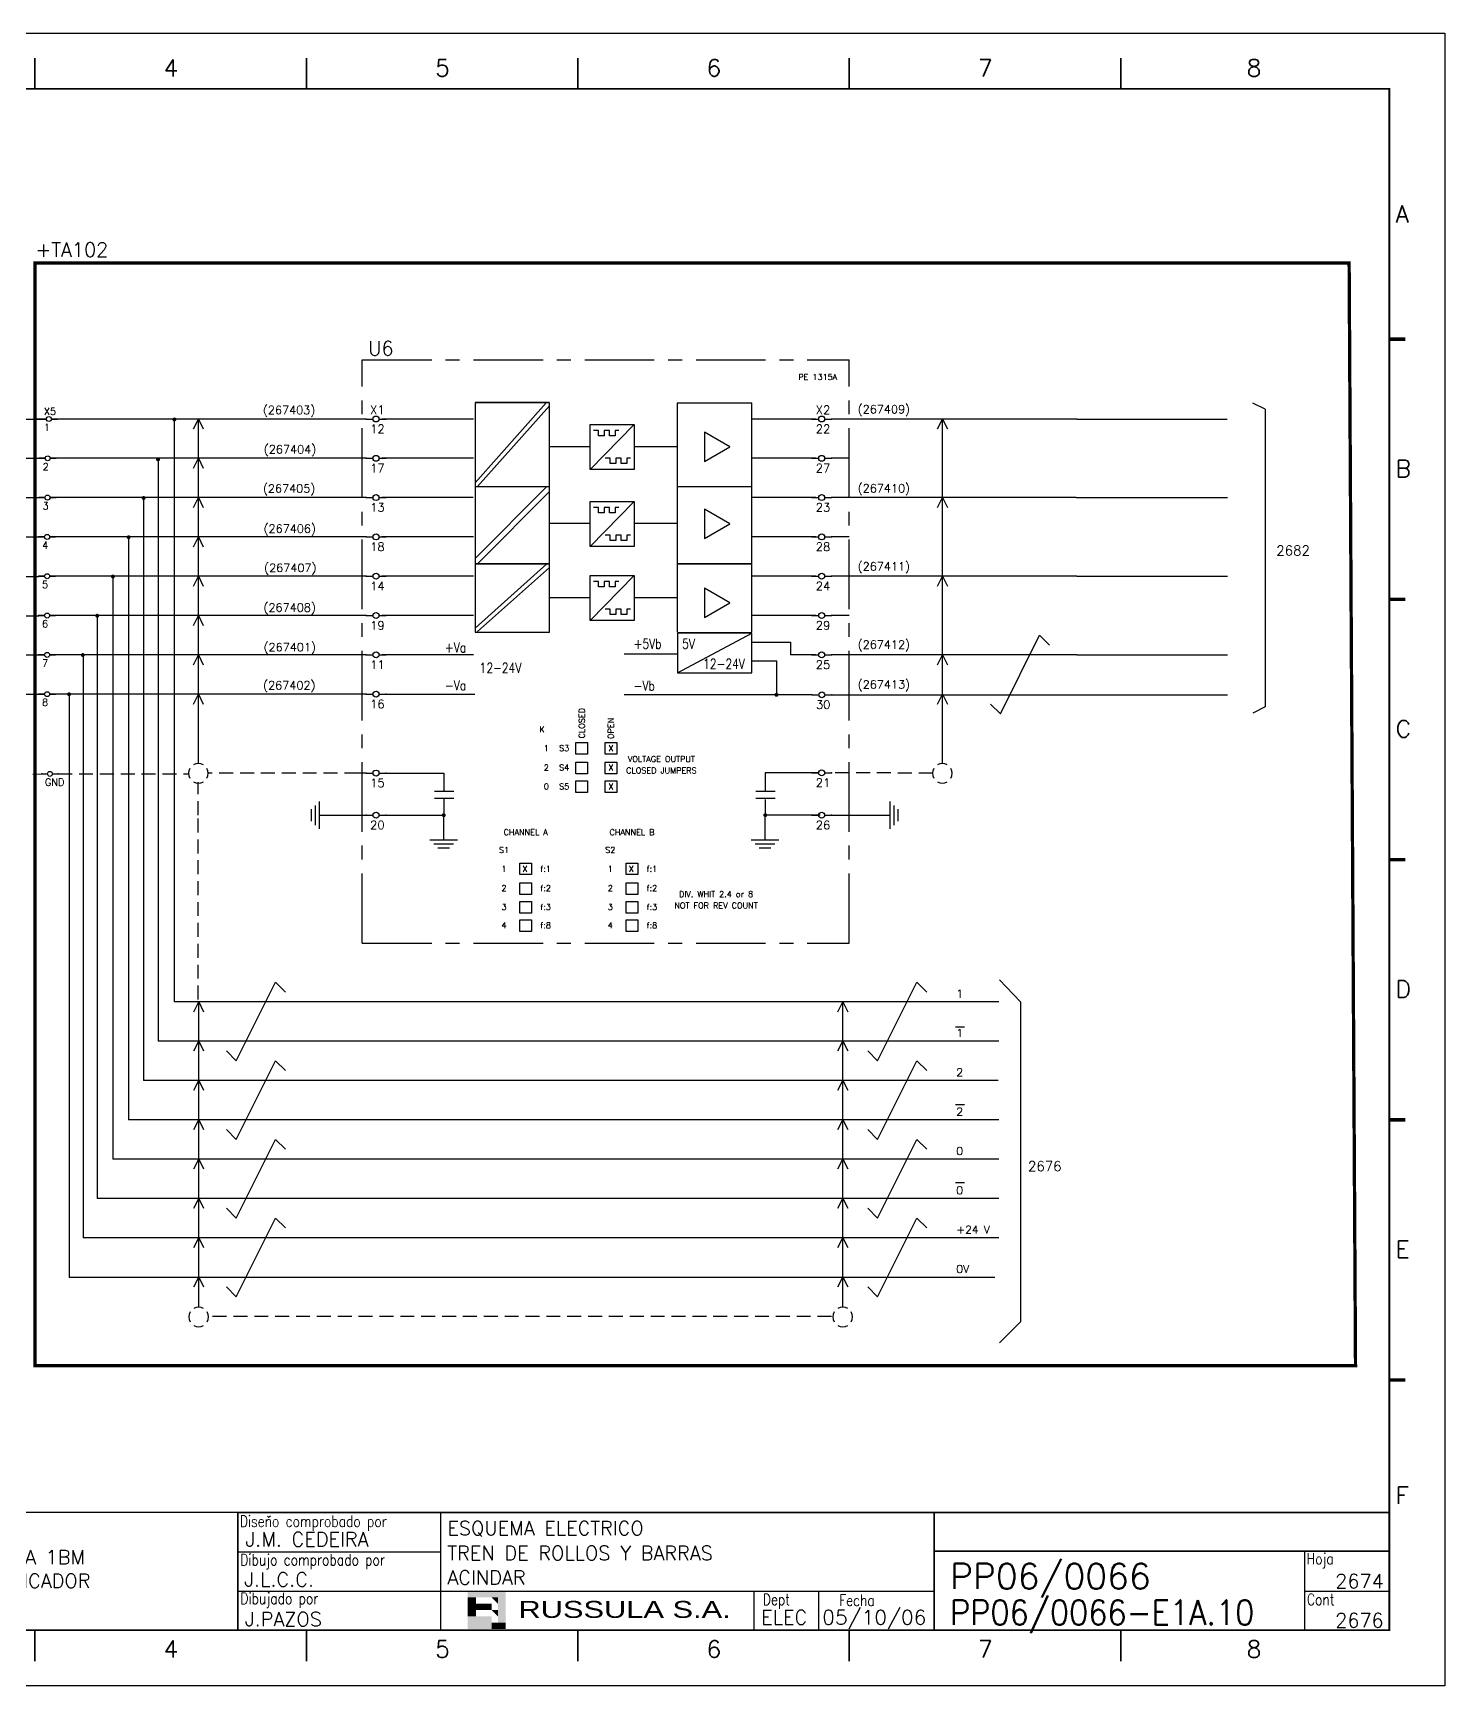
# Model space of a CAD drawing. Extents: x -25 to 1044, y -25744 to 292.
# Drawn here: x 645.4 to 899.2, y -16798.9 to -16501.9 of the extents above; entities that cross this region are included whole.
import ezdxf
from ezdxf.enums import TextEntityAlignment as Align

# ---------------------------------------------------------------- set-up
doc = ezdxf.new("R2010")
doc.units = 0
doc.header["$LTSCALE"] = 10
doc.header["$MEASUREMENT"] = 0
for name, pattern in [('CENTER', [2, 1.25, -0.25, 0.25, -0.25]), ('DASHDOT', [1, 0.5, -0.25, 0, -0.25]), ('HIDDEN', [0.375, 0.25, -0.125])]:
    doc.linetypes.add(name, pattern=pattern)
doc.layers.get('0').update_dxf_attribs({"linetype": 'CONTINUOUS'})
for name, color, linetype in [('1', 7, 'CONTINUOUS'), ('10', 5, 'CONTINUOUS'), ('102', 7, 'CONTINUOUS'), ('2', 7, 'CONTINUOUS'), ('25', 3, 'CONTINUOUS'), ('25PK', 4, 'CENTER'), ('35', 2, 'CONTINUOUS'), ('8', 1, 'CONTINUOUS'), ('9', 6, 'CONTINUOUS'), ('DIBUJO', 7, 'CONTINUOUS'), ('NODE', 7, 'CONTINUOUS')]:
    doc.layers.add(name, color=color, linetype=linetype)
doc.styles.add('ABBSTYLE', font='ROMANS.SHX', dxfattribs={"width": 0.8})
doc.styles.add('HELVETICA', font='HELV.SHX')
doc.styles.add('LABEL', font='SIMPLEX', dxfattribs={"width": 0.8, "height": 4})
doc.styles.add('ROMANS', font='romans')
doc.styles.get("Standard").update_dxf_attribs({"font": 'simplex'})

# ---------------------------------------------------------------- blocks, each defined once
blk = doc.blocks.new('$030107')
at = {"layer": '102'}
for start, end in [(150, 210), (60, 120), (330, 30), (240, 300)]:
    blk.add_arc((0, 0), 2.5, start, end, dxfattribs=at)
blk = doc.blocks.new('NOD', base_point=(237.5, 170))
at = {"layer": 'NODE'}
blk.add_point((237.5, 170), dxfattribs=at)
blk = doc.blocks.new('$$PLL21C')
for p, q in [((-2.5, 0), (-0.75, 0)), ((0.75, 0), (2.5, 0))]:
    blk.add_line(p, q)
at = {"layer": '2'}
blk.add_circle((0, 0), 0.75, dxfattribs=at)
for p in [(-2.5, 0), (2.5, 0)]:
    blk.add_blockref('NOD', p, dxfattribs=at)
at = {"layer": '8'}
blk.add_attdef('*A', (-1.5, -3.575), '', height=2.15, dxfattribs=at)
at = {"layer": '9'}
blk.add_attdef('ID', (-1.5, 1.25), '', height=2.15, dxfattribs=at)
blk = doc.blocks.new('newcajec')
at = {"layer": '1'}
for p, q in [((179.4, 20.85), (0.13, 20.85)), ((7, 20.85), (7, 0)), ((71, 20.85), (71, 0)), ((84, 20.85), (84, 0.09)), ((99, 20.85), (99, 0)), ((215.2, 20.8), (215.2, 0)), ((184.64, 20.18), (184.81, 20.01)), ((184.81, 20.01), (185.18, 20.25)), ((10.6, 16.64), (0, 16.64)), ((10.6, 16.64), (99, 16.64)), ((10.6, 12.48), (0, 12.48)), ((10.6, 12.48), (99, 12.48)), ((179.4, 13.87), (215.2, 13.87)), ((368, 14.06), (368, 0)), ((10.6, 8.32), (0, 8.32)), ((10.6, 8.32), (99, 8.32)), ((179.4, 6.93), (267.63, 6.93)), ((267.63, 6.93), (302.5, 6.93)), ((270.63, 6.91), (270.63, 0)), ((282.07, 6.93), (282.07, 0)), ((368, 6.93), (383, 6.93)), ((10.6, 4.16), (0, 4.16)), ((10.6, 4.16), (99, 4.16))]:
    blk.add_line(p, q, dxfattribs=at)
for points in [[(47.5, 272.5, 0.3, 0.3, 0), (47.5, 277.91, 0.3, 0.3, 0)], [(95.5, 272.5, 0.3, 0.3, 0), (95.5, 277.91, 0.3, 0.3, 0)], [(143.5, 272.5, 0.3, 0.3, 0), (143.5, 277.91, 0.3, 0.3, 0)], [(191.5, 272.5, 0.3, 0.3, 0), (191.5, 277.91, 0.3, 0.3, 0)], [(239.5, 272.5, 0.3, 0.3, 0), (239.5, 277.91, 0.3, 0.3, 0)], [(287.5, 272.5, 0.3, 0.3, 0), (287.5, 277.91, 0.3, 0.3, 0)], [(335.5, 272.5, 0.3, 0.3, 0), (335.5, 277.91, 0.3, 0.3, 0)], [(-2.99, 228.23, 0.6, 0.6, 0), (-0.18, 228.23, 0.6, 0.6, 0)], [(383.01, 228.23, 0.6, 0.6, 0), (385.82, 228.23, 0.6, 0.6, 0)], [(-2.99, 182.23, 0.6, 0.6, 0), (-0.18, 182.23, 0.6, 0.6, 0)], [(383.01, 182.23, 0.6, 0.6, 0), (385.82, 182.23, 0.6, 0.6, 0)], [(-2.99, 136.23, 0.6, 0.6, 0), (-0.18, 136.23, 0.6, 0.6, 0)], [(383.01, 136.23, 0.6, 0.6, 0), (385.82, 136.23, 0.6, 0.6, 0)], [(-2.99, 90.23, 0.6, 0.6, 0), (-0.18, 90.23, 0.6, 0.6, 0)], [(383.01, 90.23, 0.6, 0.6, 0), (385.82, 90.23, 0.6, 0.6, 0)], [(-2.99, 44.23, 0.6, 0.6, 0), (-0.18, 44.23, 0.6, 0.6, 0)], [(383.01, 44.23, 0.6, 0.6, 0), (385.82, 44.23, 0.6, 0.6, 0)], [(383, 20.8, 0.3, 0.3, 0), (179.4, 20.8, 0.3, 0.3, 0), (179.4, 0, 0.3, 0.3, 0)], [(302.5, 20.8, 0.3, 0.3, 0), (302.5, 0, 0.3, 0.3, 0)], [(302.5, 14, 0.3, 0.3, 0), (383, 14, 0.3, 0.3, 0)], [(47.5, -5.5, 0.3, 0.3, 0), (47.5, -0.09, 0.3, 0.3, 0)], [(95.5, -5.5, 0.3, 0.3, 0), (95.5, -0.09, 0.3, 0.3, 0)], [(143.5, -5.5, 0.3, 0.3, 0), (143.5, -0.09, 0.3, 0.3, 0)], [(191.5, -5.5, 0.3, 0.3, 0), (191.5, -0.09, 0.3, 0.3, 0)], [(239.5, -5.5, 0.3, 0.3, 0), (239.5, -0.09, 0.3, 0.3, 0)], [(287.5, -5.5, 0.3, 0.3, 0), (287.5, -0.09, 0.3, 0.3, 0)], [(335.5, -5.5, 0.3, 0.3, 0), (335.5, -0.09, 0.3, 0.3, 0)]]:
    blk.add_lwpolyline(points, format="xyseb", dxfattribs=at)
at = {"layer": '1', "const_width": 0.3}
blk.add_lwpolyline([(0, 0), (0, 272.5), (383, 272.5), (383, 0)], close=True, dxfattribs=at)
at = {"layer": '2', "color": 14}
for p, q in [((221.42, 4.69), (221.42, 5.81)), ((221.42, 2.47), (221.42, 3.58))]:
    blk.add_line(p, q, dxfattribs=at)
for points in [[(220.05, 5.81), (220.05, 6.92), (226.74, 5.81), (226.74, 6.92)], [(221.42, 2.47), (220.05, 2.47), (221.42, 5.81), (220.05, 5.81)], [(221.42, 4.69), (224.25, 4.69), (221.42, 3.58), (224.25, 3.58)], [(224.25, 5.81), (225.37, 5.81), (225.37, 4.69)], [(224.25, 3.58), (225.37, 3.58), (225.37, 2.47)], [(225.37, 5.81), (226.74, 5.81), (225.37, 1.35), (226.74, 1.35)], [(224.25, 0.24), (224.25, 2.47), (220.05, 0.24), (220.05, 2.47)], [(226.74, 1.35), (226.74, 0.24), (224.25, 1.35), (224.25, 0.24)]]:
    blk.add_solid(points, dxfattribs=at)
at = {"layer": '1', "style": 'ROMANS'}
for s, p in [('1', (22.29, 274.68)), ('2', (70.29, 274.68)), ('3', (118.29, 274.68)), ('4', (166.29, 274.68)), ('5', (214.29, 274.68)), ('6', (262.29, 274.68)), ('7', (310.29, 274.68)), ('8', (357.79, 274.68)), ('A', (-4.37, 248.84)), ('A', (384.13, 248.84)), ('B', (-4.37, 203.84)), ('B', (384.13, 203.84)), ('C', (-4.37, 157.84)), ('C', (384.13, 157.84)), ('D', (-4.37, 111.84)), ('D', (384.13, 111.84)), ('E', (-4.37, 65.84)), ('E', (384.13, 65.84)), ('F', (-4.37, 22.34)), ('F', (384.13, 22.34)), ('1', (22.29, -4.82)), ('2', (70.29, -4.82)), ('3', (118.29, -4.82)), ('4', (166.29, -4.82)), ('5', (214.29, -4.82)), ('6', (262.29, -4.82)), ('7', (310.29, -4.82)), ('8', (357.79, -4.82))]:
    blk.add_text(s, height=3, dxfattribs=at).set_placement(p)
at = {"layer": '1', "style": 'LABEL', "width": 0.8}
for s, p in [('Diseno comprobado por', (179.73, 18.27)), ('Dibujo comprobado por', (179.81, 11.47)), ('Hoja', (368.38, 11.66)), ('Dibujado por', (179.83, 4.64)), ('Fecha', (285.71, 4.3)), ('Cont', (368.43, 4.46)), ('No', (2.23, 1.05)), ('Revision', (8, 1.05))]:
    blk.add_text(s, height=2, dxfattribs=at).set_placement(p)
for s, p in [('Dept', (274.61, 4.44)), ('Elaborado', (77.5, 1.05)), ('Fecha', (91.5, 1.05))]:
    blk.add_text(s, height=2, dxfattribs=at).set_placement(p, align=Align.CENTER)
at = {"layer": '10', "style": 'ROMANS'}
for tag, p in [('REV41', (3.5, 18.74)), ('REV43', (77.7, 18.74)), ('REV31', (3.5, 14.58)), ('REV33', (77.7, 14.58)), ('REV21', (3.5, 10.42)), ('REV23', (77.7, 10.42)), ('REV11', (3.5, 6.27)), ('REV13', (77.7, 6.27))]:
    blk.add_attdef(tag, text='', height=2.5, dxfattribs=at).set_placement(p, align=Align.MIDDLE)
for tag, p, height in [('REV42', (8, 17.49), 2.5), ('SHEETNAME1', (100.5, 15.83), 2.5), ('DOCUMENTTYPE', (216.43, 16.8), 2.5), ('NOTA', (305.32, 15.8), 3), ('REV32', (8, 13.33), 2.5), ('DESIGNCHECK', (180.74, 14.83), 2.5), ('OBJECT', (216.43, 12.4), 2.5), ('SHEETNAME2', (100.5, 11.67), 2.5), ('ORDER', (305.32, 7.3), 4.5), ('REV22', (8, 9.17), 2.5), ('SHEETNAME3', (100.5, 7.51), 2.5), ('DRAWINGCHECK', (180.53, 7.71), 2.5), ('CUSTOMER', (216.43, 8.08), 2.5), ('REV12', (8, 5.01), 2.5), ('SHEETNAME4', (100.5, 3.35), 2.5), ('USER', (180.63, 0.71), 2.5), ('DEPARTMENT', (271.93, 1.05), 2.5), ('DOCUMENT_ID', (305.32, 0.93), 4.4)]:
    blk.add_attdef(tag, p, '', height=height, dxfattribs=at)
for tag, width, p, p2 in [('REV44', 1.221199, (84.53, 17.49), (98.48, 17.49)), ('REV34', 1.221199, (84.53, 13.33), (98.48, 13.33)), ('REV24', 1.221199, (84.53, 9.17), (98.48, 9.17)), ('REV14', 1.221199, (84.53, 5.01), (98.48, 5.01)), ('CREATED2', 7.039915, (282.71, 1.05), (301.14, 1.05))]:
    blk.add_attdef(tag, text='', height=2.5, dxfattribs=dict(at, width=width)).set_placement(p, p2, align=Align.FIT)
for tag, p in [('SHEET', (382, 7.43)), ('NEXTSHEET', (382, 0.5))]:
    blk.add_attdef(tag, text='', height=2.5, dxfattribs=at).set_placement(p, align=Align.RIGHT)
at = {"layer": 'DIBUJO', "color": 14, "style": 'HELVETICA', "width": 1.3}
blk.add_text('RUSSULA S.A.', height=3, dxfattribs=at).set_placement((229, 2.19))

msp = doc.modelspace()

# ---------------------------------------------------------------- linework, layer by layer
for p, q in [((585.35, -16571.25), (646.75, -16571.25)), ((585.35, -16578.32), (646.42, -16578.31)), ((585.35, -16585.39), (646.42, -16585.37)), ((585.35, -16592.46), (646.42, -16592.44)), ((585.35, -16599.55), (646.42, -16599.55)), ((585.35, -16606.63), (646.42, -16606.63)), ((585.35, -16613.68), (646.42, -16613.63)), ((585.35, -16620.75), (646.42, -16620.69)), ((785.4, -16620.81), (751.64, -16620.81)), ((788.94, -16620.81), (860.07, -16620.81)), ((708.09, -16634.87), (719.22, -16634.87)), ((645.35, -16635.04), (646.93, -16635.02)), ((719.22, -16639.41), (719.22, -16642.44)), ((788.9, -16642.44), (799.41, -16642.44))]:
    msp.add_line(p, q)
at = {"linetype": 'HIDDEN'}
for p, q in [((703.85, -16634.87), (676.87, -16634.87)), ((704.55, -16634.87), (703.85, -16634.87)), ((807.08, -16634.87), (789.43, -16634.84)), ((649.9, -16635.02), (673.35, -16635.02))]:
    msp.add_line(p, q, dxfattribs=at)
at = {"layer": '2', "color": 7}
for p, q in [((724.84, -16582.72), (737.62, -16568.32)), ((725.28, -16583.4), (738.24, -16568.91)), ((866.84, -16569.5), (864.66, -16568.39)), ((866.84, -16569.5), (866.84, -16622.98)), ((647.79, -16571.25), (645.71, -16571.25)), ((705.26, -16571.25), (648.68, -16571.25)), ((670.77, -16571.35), (670.77, -16675.98)), ((674.23, -16573.01), (675.11, -16571.25)), ((675.11, -16633.15), (675.11, -16571.25)), ((675.11, -16571.25), (675.99, -16573.01)), ((724.57, -16571.25), (708.09, -16571.25)), ((745.5, -16580.33), (753.43, -16572.24)), ((786.08, -16571.25), (774.58, -16571.25)), ((833, -16571.25), (788.9, -16571.25)), ((807.96, -16573.01), (808.84, -16571.25)), ((808.84, -16633.15), (808.84, -16571.25)), ((808.84, -16571.25), (809.73, -16573.01)), ((833, -16571.25), (860.02, -16571.25)), ((747.03, -16573.33), (746.13, -16573.33)), ((747.03, -16574.29), (747.03, -16573.33)), ((748.07, -16574.29), (747.03, -16574.29)), ((748.99, -16573.33), (748.07, -16573.33)), ((748.07, -16573.33), (748.07, -16574.29)), ((748.99, -16574.29), (748.99, -16573.33)), ((750.02, -16574.29), (748.99, -16574.29)), ((750.69, -16573.33), (750.02, -16573.33)), ((750.02, -16573.33), (750.02, -16574.29)), ((647.57, -16578.31), (646.42, -16578.31)), ((705.26, -16578.31), (648.46, -16578.31)), ((667.86, -16578.31), (667.86, -16683.04)), ((674.23, -16580.08), (675.11, -16578.31)), ((675.11, -16578.31), (675.99, -16580.08)), ((724.57, -16578.31), (708.09, -16578.31)), ((745.49, -16576.24), (738.23, -16576.24)), ((749.12, -16578.31), (748.22, -16578.31)), ((749.12, -16579.26), (749.12, -16578.31)), ((750.16, -16578.31), (750.16, -16579.26)), ((751.08, -16578.31), (750.16, -16578.31)), ((751.08, -16579.26), (751.08, -16578.31)), ((752.12, -16578.31), (752.12, -16579.26)), ((752.78, -16578.31), (752.12, -16578.31)), ((761.18, -16576.24), (753.41, -16576.24)), ((786.08, -16578.31), (774.58, -16578.31)), ((792.08, -16578.31), (788.9, -16578.31)), ((750.16, -16579.26), (749.12, -16579.26)), ((752.12, -16579.26), (751.08, -16579.26)), ((724.85, -16596.31), (737.63, -16583.47)), ((725.34, -16597.22), (738.21, -16584.25)), ((647.53, -16585.37), (646.42, -16585.37)), ((705.26, -16585.37), (648.42, -16585.37)), ((665.26, -16585.37), (665.26, -16690.11)), ((674.23, -16587.14), (675.11, -16585.37)), ((675.11, -16585.37), (675.99, -16587.14)), ((724.49, -16585.37), (708.09, -16585.37)), ((745.5, -16594.14), (753.43, -16586.06)), ((747.03, -16587.15), (746.13, -16587.15)), ((747.03, -16588.1), (747.03, -16587.15)), ((748.99, -16587.15), (748.07, -16587.15)), ((748.07, -16587.15), (748.07, -16588.1)), ((748.99, -16588.1), (748.99, -16587.15)), ((750.02, -16587.15), (750.02, -16588.1)), ((750.69, -16587.15), (750.02, -16587.15)), ((786.08, -16585.37), (774.58, -16585.37)), ((832.91, -16585.37), (788.9, -16585.37)), ((807.96, -16587.14), (808.84, -16585.37)), ((808.84, -16585.37), (809.73, -16587.14)), ((832.91, -16585.37), (860.07, -16585.37)), ((745.49, -16590.05), (738.23, -16590.05)), ((748.07, -16588.1), (747.03, -16588.1)), ((750.02, -16588.1), (748.99, -16588.1)), ((761.18, -16590.05), (753.41, -16590.05)), ((647.46, -16592.44), (646.42, -16592.44)), ((705.26, -16592.44), (648.35, -16592.44)), ((662.52, -16592.44), (662.52, -16697.17)), ((674.23, -16594.2), (675.11, -16592.44)), ((675.11, -16592.44), (675.99, -16594.2)), ((724.57, -16592.44), (708.09, -16592.44)), ((749.12, -16592.12), (748.22, -16592.12)), ((749.12, -16593.08), (749.12, -16592.12)), ((750.16, -16593.08), (749.12, -16593.08)), ((750.16, -16592.12), (750.16, -16593.08)), ((751.08, -16592.12), (750.16, -16592.12)), ((751.08, -16593.08), (751.08, -16592.12)), ((752.12, -16593.08), (751.08, -16593.08)), ((752.78, -16592.12), (752.12, -16592.12)), ((752.12, -16592.12), (752.12, -16593.08)), ((786.08, -16592.44), (774.58, -16592.44)), ((792.08, -16592.44), (788.9, -16592.44)), ((724.84, -16608.84), (737.75, -16597.27)), ((725.29, -16609.46), (738.24, -16597.95)), ((647.46, -16599.5), (646.42, -16599.5)), ((705.26, -16599.5), (648.35, -16599.5)), ((659.73, -16599.5), (659.73, -16704.24)), ((674.23, -16601.27), (675.11, -16599.5)), ((675.11, -16599.5), (675.99, -16601.27)), ((724.57, -16599.5), (708.09, -16599.5)), ((745.5, -16607.45), (753.43, -16599.37)), ((747.03, -16600.46), (746.13, -16600.46)), ((747.03, -16601.41), (747.03, -16600.46)), ((748.07, -16601.41), (747.03, -16601.41)), ((748.99, -16600.46), (748.07, -16600.46)), ((748.07, -16600.46), (748.07, -16601.41)), ((748.99, -16601.41), (748.99, -16600.46)), ((750.02, -16601.41), (748.99, -16601.41)), ((750.69, -16600.46), (750.02, -16600.46)), ((750.02, -16600.46), (750.02, -16601.41)), ((786.08, -16599.5), (774.58, -16599.5)), ((833, -16599.5), (788.9, -16599.5)), ((807.96, -16601.27), (808.84, -16599.5)), ((808.84, -16599.5), (809.73, -16601.27)), ((833, -16599.5), (860.07, -16599.5)), ((745.49, -16603.36), (738.23, -16603.36)), ((761.18, -16603.36), (753.41, -16603.36)), ((647.46, -16606.57), (646.42, -16606.57)), ((705.26, -16606.57), (648.35, -16606.57)), ((656.93, -16606.57), (656.93, -16711.3)), ((674.23, -16608.33), (675.11, -16606.57)), ((675.11, -16606.57), (675.99, -16608.33)), ((724.57, -16606.57), (708.09, -16606.57)), ((749.12, -16605.43), (748.22, -16605.43)), ((749.12, -16606.38), (749.12, -16605.43)), ((750.16, -16606.38), (749.12, -16606.38)), ((750.16, -16605.43), (750.16, -16606.38)), ((751.08, -16605.43), (750.16, -16605.43)), ((751.08, -16606.38), (751.08, -16605.43)), ((752.12, -16606.38), (751.08, -16606.38)), ((752.78, -16605.43), (752.12, -16605.43)), ((752.12, -16605.43), (752.12, -16606.38)), ((786.08, -16606.57), (774.58, -16606.57)), ((792.08, -16606.57), (788.9, -16606.57)), ((761.2, -16616.86), (774.59, -16609.71)), ((819.26, -16624.23), (826.32, -16610.1)), ((826.32, -16610.1), (828.09, -16611.86)), ((647.46, -16613.63), (646.42, -16613.63)), ((705.26, -16613.63), (648.35, -16613.63)), ((654.37, -16613.63), (654.37, -16718.36)), ((674.23, -16615.4), (675.11, -16613.63)), ((675.11, -16613.63), (675.99, -16615.4)), ((724.57, -16613.63), (708.09, -16613.63)), ((761.18, -16613.52), (751.64, -16613.52)), ((774.65, -16611.35), (781.51, -16611.35)), ((781.51, -16611.35), (781.51, -16613.63)), ((786.08, -16613.63), (781.51, -16613.63)), ((833, -16613.63), (788.9, -16613.63)), ((807.96, -16615.4), (808.84, -16613.63)), ((808.84, -16613.63), (809.73, -16615.4)), ((833, -16613.63), (860.07, -16613.63)), ((774.55, -16614.7), (779.01, -16614.7)), ((779.01, -16614.7), (779.01, -16620.7)), ((647.46, -16620.69), (646.42, -16620.69)), ((705.26, -16620.69), (648.35, -16620.69)), ((651.85, -16620.69), (651.85, -16725.51)), ((674.23, -16622.46), (675.11, -16620.69)), ((675.11, -16620.69), (675.99, -16622.46)), ((708.09, -16620.69), (724.78, -16620.69)), ((807.96, -16622.46), (808.84, -16620.69)), ((808.84, -16620.69), (809.73, -16622.46)), ((817.49, -16622.46), (819.26, -16624.23)), ((866.84, -16622.98), (864.66, -16624.08)), ((719.22, -16634.88), (719.22, -16638.16)), ((786.61, -16634.84), (776.99, -16634.84)), ((776.99, -16634.84), (776.99, -16638.16)), ((721.03, -16638.16), (717.53, -16638.16)), ((721.03, -16639.41), (717.53, -16639.41)), ((778.8, -16638.16), (775.3, -16638.16)), ((778.8, -16639.41), (775.3, -16639.41)), ((776.99, -16639.6), (776.99, -16642.19)), ((708.09, -16642.44), (719.22, -16642.44)), ((786.88, -16642.44), (776.99, -16642.44)), ((681.91, -16686.58), (688.97, -16672.45)), ((688.97, -16672.45), (690.74, -16674.21)), ((797.19, -16686.58), (804.26, -16672.45)), ((804.26, -16672.45), (806.02, -16674.21)), ((819.09, -16672.03), (822.87, -16675.97)), ((818.98, -16675.98), (670.77, -16675.98)), ((674.28, -16677.75), (675.16, -16675.98)), ((675.16, -16730.83), (675.16, -16675.98)), ((675.16, -16675.98), (676.04, -16677.75)), ((790.06, -16677.75), (790.94, -16675.98)), ((790.94, -16730.83), (790.94, -16675.98)), ((790.94, -16675.98), (791.82, -16677.75)), ((822.87, -16675.97), (822.87, -16733.46)), ((811.18, -16680.46), (812.82, -16680.46)), ((818.98, -16683.04), (667.86, -16683.04)), ((674.28, -16684.81), (675.16, -16683.04)), ((675.16, -16683.04), (676.04, -16684.81)), ((680.14, -16684.81), (681.91, -16686.58)), ((790.06, -16684.81), (790.94, -16683.04)), ((790.94, -16683.04), (791.82, -16684.81)), ((795.43, -16684.81), (797.19, -16686.58)), ((681.91, -16700.7), (688.97, -16686.58)), ((688.97, -16686.58), (690.74, -16688.34)), ((797.19, -16700.7), (804.26, -16686.58)), ((804.26, -16686.58), (806.02, -16688.34)), ((818.89, -16690.11), (665.26, -16690.11)), ((674.28, -16691.87), (675.16, -16690.11)), ((675.16, -16690.11), (676.04, -16691.87)), ((790.06, -16691.87), (790.94, -16690.11)), ((790.94, -16690.11), (791.82, -16691.87)), ((818.98, -16697.17), (662.52, -16697.17)), ((674.28, -16698.94), (675.16, -16697.17)), ((675.16, -16697.17), (676.04, -16698.94)), ((790.06, -16698.94), (790.94, -16697.17)), ((790.94, -16697.17), (791.82, -16698.94)), ((811.18, -16694.4), (812.82, -16694.4)), ((680.14, -16698.94), (681.91, -16700.7)), ((795.43, -16698.94), (797.19, -16700.7)), ((681.91, -16714.83), (688.97, -16700.7)), ((688.97, -16700.7), (690.74, -16702.47)), ((797.19, -16714.83), (804.26, -16700.7)), ((804.26, -16700.7), (806.02, -16702.47)), ((818.98, -16704.24), (659.73, -16704.24)), ((674.28, -16706), (675.16, -16704.24)), ((675.16, -16704.24), (676.04, -16706)), ((790.06, -16706), (790.94, -16704.24)), ((790.94, -16704.24), (791.82, -16706)), ((811.18, -16708.42), (812.82, -16708.42)), ((818.98, -16711.3), (656.93, -16711.3)), ((674.28, -16713.07), (675.16, -16711.3)), ((675.16, -16711.3), (676.04, -16713.07)), ((790.06, -16713.07), (790.94, -16711.3)), ((790.94, -16711.3), (791.82, -16713.07)), ((680.14, -16713.07), (681.91, -16714.83)), ((681.91, -16728.96), (688.97, -16714.83)), ((688.97, -16714.83), (690.74, -16716.6)), ((795.43, -16713.07), (797.19, -16714.83)), ((797.19, -16728.96), (804.26, -16714.83)), ((804.26, -16714.83), (806.02, -16716.6)), ((818.98, -16718.36), (654.37, -16718.36)), ((674.28, -16720.13), (675.16, -16718.36)), ((675.16, -16718.36), (676.04, -16720.13)), ((790.06, -16720.13), (790.94, -16718.36)), ((790.94, -16718.36), (791.82, -16720.13)), ((818.27, -16725.51), (651.85, -16725.51)), ((674.28, -16727.2), (675.16, -16725.43)), ((675.16, -16725.43), (676.04, -16727.2)), ((790.06, -16727.2), (790.94, -16725.43)), ((790.94, -16725.43), (791.82, -16727.2)), ((680.14, -16727.2), (681.91, -16728.96)), ((795.43, -16727.2), (797.19, -16728.96)), ((822.87, -16733.46), (819.09, -16737.24))]:
    msp.add_line(p, q, dxfattribs=at)
at = {"layer": '2', "color": 7, "linetype": 'HIDDEN'}
for p, q in [((705.26, -16634.87), (704.55, -16634.87)), ((675.07, -16642.44), (675.07, -16636.49)), ((675.07, -16675.55), (675.07, -16641.32)), ((702.66, -16732.5), (676.78, -16732.5)), ((788.91, -16732.5), (699.85, -16732.5))]:
    msp.add_line(p, q, dxfattribs=at)
at = {"layer": '2'}
for p, q in [((696.09, -16640.68), (696.09, -16644.21)), ((696.8, -16639.97), (696.8, -16644.91)), ((799.41, -16639.97), (799.41, -16644.91)), ((800.11, -16640.68), (800.11, -16644.21)), ((695.39, -16641.38), (695.39, -16643.5)), ((696.8, -16642.44), (705.26, -16642.44)), ((719.2, -16646.87), (719.2, -16642.44)), ((776.97, -16646.87), (776.97, -16642.44)), ((800.82, -16641.38), (800.82, -16643.5)), ((716.73, -16646.87), (721.67, -16646.87)), ((717.43, -16647.57), (720.97, -16647.57)), ((718.14, -16648.28), (720.26, -16648.28)), ((774.49, -16646.87), (779.44, -16646.87)), ((775.2, -16647.57), (778.73, -16647.57)), ((775.91, -16648.28), (778.03, -16648.28))]:
    msp.add_line(p, q, dxfattribs=at)
at = {"layer": '2', "color": 3, "linetype": 'DASHDOT'}
msp.add_lwpolyline([(645.71, -16543.22, 0.593, 0.593, 0), (881.95, -16543.22, 0.593, 0.593, 0), (883.1, -16741.37, 0.593, 0.593, 0), (645.71, -16741.37, 0.593, 0.593, 0), (645.71, -16543.22, 0.593, 0.593, 0)], format="xyseb", dxfattribs=at)
at = {"layer": '2', "color": 7}
for points, const_width in [([(670.6, -16571.33, 1), (670.99, -16571.33, 1)], 0.318), ([(667.66, -16578.5, 1), (668.05, -16578.5, 1)], 0.318), ([(665.07, -16585.44, 1), (665.46, -16585.44, 1)], 0.318), ([(662.37, -16592.49, 1), (662.75, -16592.49, 1)], 0.318), ([(659.54, -16599.55, 1), (659.93, -16599.55, 1)], 0.318), ([(656.72, -16606.6, 1), (657.11, -16606.6, 1)], 0.318), ([(654.13, -16613.66, 1), (654.52, -16613.66, 1)], 0.318), ([(651.66, -16620.71, 1), (652.05, -16620.71, 1)], 0.318), ([(778.82, -16620.81, 1), (779.21, -16620.81, 1)], 0.318), ([(719.02, -16642.44, 1), (719.38, -16642.44, 1)], 0.353), ([(777.18, -16642.44, -1), (776.83, -16642.44, -1)], 0.353)]:
    msp.add_lwpolyline(points, format="xyb", close=True, dxfattribs=dict(at, const_width=const_width))
for points in [[(753.42, -16580.34), (745.52, -16580.34), (745.52, -16572.24), (753.42, -16572.24)], [(753.42, -16594.16), (745.52, -16594.16), (745.52, -16586.06), (753.42, -16586.06)], [(753.42, -16607.46), (745.52, -16607.46), (745.52, -16599.37), (753.42, -16599.37)], [(742.95, -16629.36), (745.04, -16629.36), (745.04, -16631.45), (742.95, -16631.45)], [(748.2, -16629.36), (750.29, -16629.36), (750.29, -16631.45), (748.2, -16631.45)], [(742.95, -16632.94), (745.04, -16632.94), (745.04, -16635.02), (742.95, -16635.02)], [(748.2, -16632.94), (750.29, -16632.94), (750.29, -16635.02), (748.2, -16635.02)], [(742.95, -16636.27), (745.04, -16636.27), (745.04, -16638.36), (742.95, -16638.36)], [(748.2, -16636.27), (750.29, -16636.27), (750.29, -16638.36), (748.2, -16638.36)], [(732.91, -16651.03), (735, -16651.03), (735, -16653.12), (732.91, -16653.12)], [(752.01, -16651.03), (754.1, -16651.03), (754.1, -16653.12), (752.01, -16653.12)], [(732.91, -16654.61), (735, -16654.61), (735, -16656.69), (732.91, -16656.69)], [(752.01, -16654.61), (754.1, -16654.61), (754.1, -16656.69), (752.01, -16656.69)], [(732.91, -16657.94), (735, -16657.94), (735, -16660.03), (732.91, -16660.03)], [(752.01, -16657.94), (754.1, -16657.94), (754.1, -16660.03), (752.01, -16660.03)], [(732.91, -16661.23), (735, -16661.23), (735, -16663.32), (732.91, -16663.32)], [(752.01, -16661.23), (754.1, -16661.23), (754.1, -16663.32), (752.01, -16663.32)]]:
    msp.add_lwpolyline(points, close=True, dxfattribs=at)
at = {"layer": '25PK'}
for p, q in [((704.55, -16560.63), (792.08, -16560.63)), ((704.55, -16665.41), (704.55, -16560.63)), ((792.08, -16665.41), (792.08, -16560.63)), ((704.55, -16665.41), (792.08, -16665.41))]:
    msp.add_line(p, q, dxfattribs=at)
at = {"layer": '35', "color": 7}
for p, q in [((724.84, -16568.22), (738.23, -16568.22)), ((738.23, -16568.26), (724.84, -16568.26)), ((738.23, -16568.33), (724.84, -16568.33)), ((724.84, -16568.33), (724.84, -16583.4)), ((738.23, -16583.4), (738.23, -16568.33)), ((761.19, -16568.34), (774.58, -16568.34)), ((761.19, -16568.34), (761.19, -16583.4)), ((774.58, -16583.4), (774.58, -16568.34)), ((724.84, -16583.4), (738.23, -16583.4)), ((724.84, -16583.44), (724.84, -16597.25)), ((738.23, -16583.44), (724.84, -16583.44)), ((738.23, -16597.25), (738.23, -16583.44)), ((761.19, -16583.4), (774.58, -16583.4)), ((774.58, -16583.44), (761.19, -16583.44)), ((761.19, -16583.44), (761.19, -16597.25)), ((774.58, -16597.25), (774.58, -16583.44)), ((724.84, -16597.25), (738.23, -16597.25)), ((724.84, -16597.29), (724.84, -16609.58)), ((738.23, -16597.29), (724.84, -16597.29)), ((738.23, -16609.58), (738.23, -16597.29)), ((761.19, -16597.25), (774.58, -16597.25)), ((774.58, -16597.29), (761.19, -16597.29)), ((761.19, -16597.29), (761.19, -16609.58)), ((774.58, -16609.58), (774.58, -16597.29)), ((724.84, -16609.58), (738.23, -16609.58)), ((761.2, -16609.62), (774.59, -16609.62)), ((761.2, -16609.7), (774.59, -16609.7)), ((774.59, -16609.74), (761.2, -16609.74)), ((761.2, -16609.74), (761.2, -16616.85)), ((774.59, -16616.85), (774.59, -16609.74)), ((761.2, -16616.85), (774.59, -16616.85))]:
    msp.add_line(p, q, dxfattribs=at)
for points in [[(766.07, -16573.61), (766.07, -16578.91), (770.66, -16576.26)], [(766.07, -16587.45), (766.07, -16592.75), (770.66, -16590.1)], [(766.07, -16601.63), (766.07, -16606.93), (770.66, -16604.28)]]:
    msp.add_lwpolyline(points, close=True, dxfattribs=at)
at = {"layer": 'DIBUJO'}
msp.add_lwpolyline([(479.17, -16501.9), (899.17, -16501.9), (899.17, -16798.9), (479.17, -16798.9), (479.17, -16501.9)], dxfattribs=at)

# ---------------------------------------------------------------- block references
at = {"layer": '2', "color": 7}
ref = msp.add_blockref('newcajec', (499.85, -16788.9), dxfattribs=dict(at, xscale=1.016513761467887, yscale=1.016513761467887, zscale=1.016513761467887))
ref.add_attrib('REV24', '24/05/07', dxfattribs={"layer": '10', "height": 2.541, "style": 'ROMANS', "width": 0.728168}).set_placement((585.77, -16779.57), (599.96, -16779.57), align=Align.FIT)
ref.add_attrib('SHEETNAME3', 'PULSE ENCODER AMPLIFICADOR', (602.01, -16781.27), dxfattribs={"layer": '10', "height": 2.5413, "style": 'ROMANS'})
ref.add_attrib('SHEETNAME2', 'CONVERTIDOR C.C. TIJERA 1BM', (602.01, -16777.04), dxfattribs={"layer": '10', "height": 2.5413, "style": 'ROMANS'})
ref.add_attrib('SHEETNAME1', '+TA102', (602.01, -16772.81), dxfattribs={"layer": '10', "height": 2.541, "style": 'ROMANS'})
ref.add_attrib('USER', 'J.PAZOS', (683.47, -16788.18), dxfattribs={"layer": '10', "height": 2.541, "style": 'ROMANS'})
ref.add_attrib('DRAWINGCHECK', 'J.L.C.C.', (683.36, -16781.06), dxfattribs={"layer": '10', "height": 2.541, "style": 'ROMANS'})
ref.add_attrib('DESIGNCHECK', 'J.M. CEDEIRA', (683.57, -16773.82), dxfattribs={"layer": '10', "height": 2.5413, "style": 'ROMANS'})
ref.add_attrib('REV22', 'As-built', (507.98, -16779.57), dxfattribs={"layer": '10', "height": 2.541, "style": 'ROMANS'})
ref.add_attrib('REV12', 'Aprobación documentación', (507.98, -16783.8), dxfattribs={"layer": '10', "height": 2.5413, "style": 'ROMANS'})
ref.add_attrib('REV21', '1', dxfattribs={"layer": '10', "height": 2.54, "style": 'ROMANS'}).set_placement((503.41, -16778.3), align=Align.MIDDLE)
ref.add_attrib('REV11', '0', dxfattribs={"layer": '10', "height": 2.54, "style": 'ROMANS'}).set_placement((503.41, -16782.53), align=Align.MIDDLE)
ref.add_attrib('SHEETNAME4', '-', (602.01, -16785.5), dxfattribs={"layer": '10', "height": 2.54, "style": 'ROMANS'})
ref.add_attrib('REV14', '18/10/06', dxfattribs={"layer": '10', "height": 2.541, "style": 'ROMANS', "width": 0.728168}).set_placement((585.77, -16783.8), (599.96, -16783.8), align=Align.FIT)
ref.add_attrib('REV23', 'C.C.R.', dxfattribs={"layer": '10', "height": 2.541, "style": 'ROMANS'}).set_placement((578.83, -16778.3), align=Align.MIDDLE)
ref.add_attrib('REV13', 'PAZOS', dxfattribs={"layer": '10', "height": 2.541, "style": 'ROMANS'}).set_placement((578.83, -16782.53), align=Align.MIDDLE)
ref.add_attrib('DOCUMENT_ID', 'PP06/0066-E1A.10', (810.22, -16787.95), dxfattribs={"layer": '10', "height": 4.4727, "style": 'ROMANS', "width": 0.9})
ref.add_attrib('ORDER', 'PP06/0066', (810.22, -16781.48), dxfattribs={"layer": '10', "height": 4.574, "style": 'ROMANS'})
ref.add_attrib('CUSTOMER', 'ACINDAR', (719.86, -16780.68), dxfattribs={"layer": '10', "height": 2.541, "style": 'ROMANS'})
ref.add_attrib('OBJECT', 'TREN DE ROLLOS Y BARRAS', (719.86, -16776.29), dxfattribs={"layer": '10', "height": 2.5413, "style": 'ROMANS'})
ref.add_attrib('DOCUMENTTYPE', 'ESQUEMA ELECTRICO', (719.86, -16771.82), dxfattribs={"layer": '10', "height": 2.5413, "style": 'ROMANS'})
ref.add_attrib('CREATED2', '05/10/06', dxfattribs={"layer": '10', "height": 2.541, "style": 'ROMANS', "width": 0.961976}).set_placement((787.23, -16787.84), (805.97, -16787.84), align=Align.FIT)
ref.add_attrib('DEPARTMENT', 'ELEC', (776.27, -16787.84), dxfattribs={"layer": '10', "height": 2.541, "style": 'ROMANS'})
ref.add_attrib('NEXTSHEET', '2676', dxfattribs={"layer": '10', "height": 2.541, "style": 'ROMANS'}).set_placement((888.16, -16788.39), align=Align.RIGHT)
ref.add_attrib('SHEET', '2674', dxfattribs={"layer": '10', "height": 2.541, "style": 'ROMANS'}).set_placement((888.16, -16781.34), align=Align.RIGHT)
for p, xscale, yscale, zscale, values in [((648.23, -16571.25), 0.5933874177230891, 0.5933874177230891, 0.5933874177230891, {'ID': 'X5', '*A': '1'}), ((707.03, -16571.25), 0.7064135925274603, 0.7064135925274603, 0.7064135925274603, {'ID': 'X1', '*A': '12'}), ((787.14, -16571.25), 0.7064135925274603, 0.7064135925274603, 0.7064135925274603, {'ID': 'X2', '*A': '22'}), ((648.01, -16578.31), 0.5933874177230891, 0.5933874177230891, 0.5933874177230891, {'*A': '2'}), ((707.03, -16578.31), 0.7064135925274603, 0.7064135925274603, 0.7064135925274603, {'*A': '17'}), ((787.14, -16578.31), 0.7064135925274603, 0.7064135925274603, 0.7064135925274603, {'*A': '27'}), ((647.97, -16585.37), 0.5933874177230891, 0.5933874177230891, 0.5933874177230891, {'*A': '3'}), ((707.03, -16585.37), 0.7064135925274603, 0.7064135925274603, 0.7064135925274603, {'*A': '13'}), ((787.14, -16585.37), 0.7064135925274603, 0.7064135925274603, 0.7064135925274603, {'*A': '23'}), ((647.9, -16592.44), 0.5933874177230891, 0.5933874177230891, 0.5933874177230891, {'*A': '4'}), ((707.03, -16592.44), 0.7064135925274603, 0.7064135925274603, 0.7064135925274603, {'*A': '18'}), ((787.14, -16592.44), 0.7064135925274603, 0.7064135925274603, 0.7064135925274603, {'*A': '28'}), ((647.9, -16599.5), 0.5933874177230891, 0.5933874177230891, 0.5933874177230891, {'*A': '5'}), ((707.03, -16599.5), 0.7064135925274603, 0.7064135925274603, 0.7064135925274603, {'*A': '14'}), ((787.14, -16599.5), 0.7064135925274603, 0.7064135925274603, 0.7064135925274603, {'*A': '24'}), ((647.9, -16606.57), 0.5933874177230891, 0.5933874177230891, 0.5933874177230891, {'*A': '6'}), ((707.03, -16606.57), 0.7064135925274603, 0.7064135925274603, 0.7064135925274603, {'*A': '19'}), ((787.14, -16606.57), 0.7064135925274603, 0.7064135925274603, 0.7064135925274603, {'*A': '29'}), ((647.9, -16613.63), 0.5933874177230891, 0.5933874177230891, 0.5933874177230891, {'*A': '7'}), ((707.03, -16613.63), 0.7064135925274603, 0.7064135925274603, 0.7064135925274603, {'*A': '11'}), ((787.14, -16613.63), 0.7064135925274603, 0.7064135925274603, 0.7064135925274603, {'*A': '25'}), ((647.9, -16620.69), 0.5933874177230891, 0.5933874177230891, 0.5933874177230891, {'*A': '8'}), ((707.03, -16620.69), 0.7064135925274603, 0.7064135925274603, 0.7064135925274603, {'*A': '16'}), ((787.17, -16620.81), 0.7064135925274603, 0.7064135925274603, 0.7064135925274603, {'*A': '30'}), ((648.42, -16635.02), 0.5933874177230891, 0.5933874177230891, 0.5933874177230891, {'*A': 'GND'}), ((707.03, -16634.87), 0.7064135925274603, 0.7064135925274603, 0.7064135925274603, {'*A': '15'}), ((787.14, -16634.84), 0.7064135925274603, 0.7064135925274603, 0.7064135925274603, {'*A': '21'}), ((707.03, -16642.44), 0.7064135925274603, 0.7064135925274603, 0.7064135925274603, {'*A': '20'}), ((787.14, -16642.44), 0.7064135925274603, 0.7064135925274603, 0.7064135925274603, {'*A': '26'})]:
    msp.add_blockref('$$PLL21C', p, dxfattribs=dict(at, xscale=xscale, yscale=yscale, zscale=zscale)).add_auto_attribs(values)
at = {"layer": '2', "color": 7, "xscale": 0.7064135925274603, "yscale": 0.7064135925274603, "zscale": 0.7064135925274603}
for p in [(675.11, -16634.91), (808.84, -16634.91), (675.16, -16732.59), (790.94, -16732.59)]:
    msp.add_blockref('$030107', p, dxfattribs=at)

# ---------------------------------------------------------------- texts
at = {"layer": '2', "color": 6}
for s, height, p in [('+TA102', 2.543, (645.83, -16542.09)), ('U6', 2.543, (705.61, -16559.82)), ('(267403)', 1.483, (686.7, -16570.38)), ('(267409)', 1.483, (793.62, -16570.24)), ('(267404)', 1.483, (686.87, -16577.44)), ('(267405)', 1.483, (686.71, -16584.48)), ('(267410)', 1.483, (793.62, -16584.44)), ('(267406)', 1.483, (686.82, -16591.69)), ('(267407)', 1.483, (686.92, -16598.73)), ('(267411)', 1.483, (793.62, -16598.48)), ('(267408)', 1.483, (686.81, -16605.87)), ('(267412)', 1.483, (793.62, -16612.52)), ('(267401)', 1.483, (686.82, -16612.99)), ('(267402)', 1.483, (686.74, -16619.84)), ('(267413)', 1.483, (793.62, -16619.7))]:
    msp.add_text(s, height=height, dxfattribs=at).set_placement(p)
at = {"layer": '2', "color": 7, "style": 'ROMANS'}
for s, height, p in [('PE 1315A', 1.06, (786.44, -16563.7)), ('K', 1.06, (736.87, -16627.02)), ('1', 1.06, (737.65, -16630.4)), ('S3', 1.06, (740.86, -16630.4)), ('X', 1.06, (749.28, -16630.4)), ('VOLTAGE OUTPUT', 1.0596, (758.33, -16632.35)), ('2', 1.06, (737.65, -16633.88)), ('S4', 1.06, (740.86, -16633.88)), ('X', 1.06, (749.28, -16633.88)), ('CLOSED JUMPERS', 1.0596, (758.33, -16634.41)), ('0', 1.06, (737.65, -16637.27)), ('S5', 1.06, (740.86, -16637.27)), ('X', 1.06, (749.28, -16637.27)), ('CHANNEL A', 1.06, (733.95, -16645.5)), ('CHANNEL B', 1.06, (753.05, -16645.5)), ('S1', 1.06, (730.04, -16648.69)), ('S2', 1.06, (749.14, -16648.69)), ('1', 1.06, (730.04, -16652.08)), ('X', 1.06, (733.82, -16652.08)), ('f:1', 1.06, (737.52, -16652.08)), ('1', 1.06, (749.14, -16652.08)), ('X', 1.06, (752.91, -16652.08)), ('f:1', 1.06, (756.61, -16652.08)), ('2', 1.06, (730.04, -16655.55)), ('f:2', 1.06, (737.52, -16655.55)), ('2', 1.06, (749.14, -16655.55)), ('f:2', 1.06, (756.61, -16655.55)), ('3', 1.06, (730.04, -16658.94)), ('f:3', 1.06, (737.52, -16658.94)), ('3', 1.06, (749.14, -16658.94)), ('f:3', 1.06, (756.61, -16658.94)), ('NOT FOR REV COUNT', 1.0596, (768.15, -16658.67)), ('DIV. WHIT 2.4 or 8', 1.0596, (768.15, -16656.61)), ('4', 1.06, (730.04, -16662.23)), ('f:8', 1.06, (737.52, -16662.23)), ('4', 1.06, (749.14, -16662.23)), ('f:8', 1.06, (756.61, -16662.23))]:
    msp.add_text(s, height=height, dxfattribs=at).set_placement(p, align=Align.MIDDLE)
for s, p in [('CLOSED', (744.03, -16625.91)), ('OPEN', (749.23, -16626.84))]:
    msp.add_text(s, height=1.06, rotation=90, dxfattribs=at).set_placement(p, align=Align.MIDDLE)
for s, height, p in [('1', 1.41, (811.34, -16675.23)), ('1', 1.41, (811.34, -16682.29)), ('2', 1.41, (811.34, -16689.36)), ('2', 1.41, (811.34, -16696.42)), ('0', 1.41, (811.34, -16703.48)), ('0', 1.41, (811.34, -16710.55)), ('+24 V', 1.413, (811.34, -16717.61)), ('0V', 1.413, (811.34, -16724.68))]:
    msp.add_text(s, height=height, dxfattribs=at).set_placement(p)
at = {"layer": '2', "color": 7, "char_height": 1.766, "attachment_point": 1, "style": 'ROMANS'}
for s, insert, width in [('{\\C1;2682}', (868.85, -16593.99), 11.8189), ('{\\C1;2676}', (824.22, -16704.62), 10.9635)]:
    msp.add_mtext(s, dxfattribs=dict(at, insert=insert, width=width))
at = {"layer": '25', "color": 7, "style": 'ABBSTYLE', "width": 0.8}
for s, p in [('+5Vb', (753.34, -16612.52)), ('5V', (762.07, -16612.52)), ('+Va', (719.42, -16613.19)), ('12-24V', (725.65, -16616.84)), ('12-24V', (765.83, -16616.12)), ('-Va', (719.42, -16620)), ('-Vb', (753.34, -16620.06))]:
    msp.add_text(s, height=1.766, dxfattribs=at).set_placement(p)

doc.saveas('drawing.dxf')
